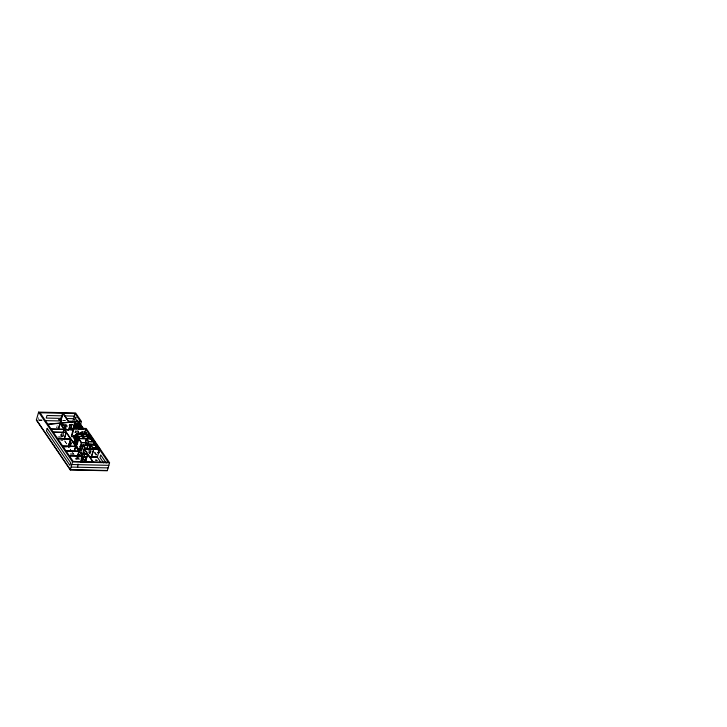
<?xml version="1.0" encoding="UTF-8"?>
<svg xmlns="http://www.w3.org/2000/svg" width="727" height="727" viewBox="0 0 727 727"><rect width="100%" height="100%" fill="white"/><g stroke="black" fill="none" stroke-linecap="round" stroke-linejoin="round"><path stroke-width="0.55" stroke-dasharray="3.63 2.73" d="M57.224 425.459L56.679 427.458L57.188 427.83M38.131 419.488L38.676 417.562M61.486 433.556L60.904 435.609L62.731 437.827M61.232 435.609L61.813 433.565M58.587 436.872L61.813 436.945L62.64 434.064M61.949 437.136L62.767 434.255M62.704 436.791L63.867 432.692M63.031 436.8L63.612 434.755M67.475 427.003L68.02 425.086M75.408 430.793L74.917 432.801L75.735 430.884M75.681 430.802L75.181 432.81M76.508 432.401L76.989 430.393M76.771 432.411L77.262 430.393M77.798 432.847L78.362 430.875M77.98 432.819L78.525 430.893M70.31 454.093L73.536 454.166L74.09 452.239M77.271 456.91L76.717 458.837L72.409 458.737M77.398 457.101L76.853 459.028L73.618 458.955M78.198 456.165L76.989 459.237L77.58 457.183M78.098 459.4L78.68 457.356M78.425 459.409L79.007 457.356M79.543 459.782L80.097 457.865M89.203 453.93L90.075 450.858M89.585 453.939L90.457 450.867M90.302 454.102L91.475 449.995M56.679 427.385L57.206 427.249M38.676 419.852L42.039 419.933M62.222 420.388L65.584 420.46M38.595 420.133L41.957 420.215M63.267 420.688L65.503 420.742M38.94 420.47L42.184 420.542M77.662 431.384L78.634 432.801M60.414 434.419L61.813 436.945M57.642 437.045L60.868 437.118M60.686 439.962L62.84 440.008M60.814 440.144L62.967 440.198M88.576 450.831L90.811 450.885M87.603 451.031L90.966 451.103M88.521 452.385L90.766 452.439M88.676 452.612L90.92 452.657M70.183 453.902L73.409 453.975M76.09 457.428L76.989 459.237M76.571 458.619L77.316 459.246M94.737 451.921L96.636 454.702M94.655 452.203L96.555 454.984M94.283 452.739L96.146 455.475M64.767 440.807L67.202 444.388M72.309 451.885L69.465 448.177L70.592 449.831M72.936 452.812L74.199 454.657M64.621 441.062L66.911 444.433M71.155 450.658L73.536 454.166"/><path stroke-width="1.09" d="M74.363 439.308L74.572 438.581L72.982 436.236L74.545 436.273L74.799 435.373L75.581 435.391M81.451 421.496L75.626 412.945L38.622 412.118L36.35 420.088L70.292 469.924L107.296 470.76L109.568 462.781L86.186 428.457L83.323 428.394L78.861 421.842L81.451 421.496L80.361 425.35M58.287 429.039L59.932 423.278L47.973 424.404L51.081 428.966L64.003 429.257L62.913 433.101M62.767 413.272L68.847 422.196L47.828 424.186L40.049 412.754L62.767 413.272L60.577 420.96L66.048 428.994M58.587 429.012L60.232 423.241L74.89 421.86L79.461 428.576L73.509 428.439L73.863 428.966L71.673 436.654L73.636 436.7L74.699 438.263M62.113 422.75L60.895 420.969L61.386 419.261M62.113 416.698L61.631 418.407L46.237 418.061L46.973 415.499L62.358 415.844L63.085 413.281L75.026 413.545L80.188 421.124L69.147 422.169L63.085 413.281M63.04 433.292L64.14 429.448L51.217 429.157L53.18 432.047L66.102 432.338L64.467 438.108M64.93 430.284L66.393 425.159L61.486 425.395L66.184 424.95L64.721 430.075L68.82 429.921L70.065 424.577L68.82 429.921M64.321 439.262L66.239 432.529L53.316 432.238L57.687 438.672L70.61 438.963L68.42 446.651L64.112 446.551M70.065 424.577L71.928 424.404C67.611 435.573 76.181 428.103 75.145 421.833L78.28 421.542L83.232 428.657L79.734 428.576L75.145 421.833M75.026 413.545L72.836 421.233L68.492 421.142M70.683 429.739L71.928 424.404M64.53 415.889L74.29 416.108L75.454 417.816L74.727 420.379L73.563 418.67L67.057 418.525M72.7 429.548L74.89 421.86M76.235 424.577L74.781 422.841L73.154 429.83M68.883 444.415L70.083 441.353M75.054 422.841L71.319 436.127L71.673 436.654M68.529 446.796L70.719 439.108L57.796 438.817L62.676 445.987L75.599 446.287L74.508 450.131M68.647 446.987L70.11 441.862L71.246 443.061L70.374 446.133M70.437 441.871L68.974 446.987L68.629 446.478M74.645 428.312L76.008 424.468M74.717 428.412L76.081 424.577M69.756 447.15L70.919 443.052L70.11 441.862M72.982 436.236L74.445 439.026L75.226 439.044M73.636 436.7L73.89 435.809L75.454 435.846L75.708 434.946L76.499 434.964M76.017 428.957L77.044 425.995M77.18 425.386L78.28 421.542M77.516 425.713L78.616 421.869M77.435 426.858L78.834 422.932L77.989 425.886M77.753 426.058L78.852 423.178M73.863 428.966L85.704 429.23L89.139 434.273L76.335 433.983L74.145 441.68L75.799 443.843L77.553 437.036L76.362 435.219L74.381 442.025L76.78 434.183L78.234 436.327L76.044 444.015M74.272 441.871L76.462 434.183L81.642 434.292L83.096 436.436L82.551 438.354M78.689 427.431L79.788 424.559M78.761 427.54L79.861 424.659M75.045 442.934L76.98 436.127M75.181 442.934L76.935 436.127M78.189 434.555L78.443 433.665L79.234 433.683M79.779 429.039L80.824 426.077M75.726 444.006L77.925 436.318L83.096 436.436M75.799 443.843L77.734 437.036L77.117 436.127M78.298 440.507L77.489 439.317L76.026 444.442L78.334 436.482L88.067 436.7L88.839 437.363L85.422 432.447L86.449 432.474M79.107 434.128L79.361 433.237L80.924 433.274L81.179 432.374L81.96 432.392L83.56 434.737M74.363 451.276L75.726 446.469L62.804 446.178L65.984 450.849L78.907 451.14L77.816 454.984M79.906 450.431L81.242 445.124L79.906 450.431L79.116 450.413L76.19 446.124L78.38 438.426L79.379 438.454L76.335 433.983M81.097 429.602L81.86 427.594M80.015 433.701L80.27 432.801L81.833 432.838L84.332 436.464L83.778 438.381M77.135 444.615L78.834 438.626L86.322 438.79L88.331 441.743L87.467 444.742M70.292 469.924L72.564 461.954L38.622 412.118M81.833 432.838L82.087 431.947L84.914 432.011L87.958 436.545L87.413 438.463M81.097 436.218L81.642 434.292M79.116 450.413L81.306 442.725L78.38 438.426M77.671 456.138L79.043 451.331L66.121 451.04L69.301 455.711L82.224 456.002L80.579 461.772M77.871 456.156C77.653 451.458 80.861 457.356 78.452 454.111M84.614 433.074L85.704 429.23M78.198 456.165L78.78 454.121M82.305 455.102L80.688 452.721L82.878 445.033L87.849 445.142L86.277 442.834L81.306 442.725M82.115 449.268L83.287 445.169L85.904 449.004L85.35 450.922M85.959 436.327L86.504 434.41L82.869 434.328M77.671 467.225L78.025 464.108M85.223 442.643L86.322 438.79M85.604 442.652L86.159 440.726M82.405 454.729L84.05 448.959L85.577 448.995L85.032 450.922M85.459 445.724L86.277 442.834M82.878 454.902L84.523 449.141L100.517 449.495M87.513 438.617L88.067 436.7M81.024 461.963L82.669 456.192L81.306 454.193L87.713 454.339L92.838 461.863L73.182 461.418L69.419 455.893L82.669 456.192M83.36 454.493L84.296 452.448L83.714 454.502M88.321 437.163L88.867 435.237M88.449 437.354L89.276 434.464L86.831 434.41M83.932 454.766L84.486 452.839M84.259 454.775L84.805 452.848M80.842 461.927L84.614 462.008C88.921 453.675 82.006 455.729 82.442 461.781L84.759 453.639L83.941 452.439M87.549 444.86L88.085 442.979M86.749 448.995L88.385 442.879M86.931 448.695L88.031 444.851L90.484 444.906L92.502 447.868L92.265 449.132M87.267 449.186L88.031 444.851M84.614 462.008L85.95 456.701M84.05 448.959L87.594 454.157L85.404 461.854L84.486 461.827M88.948 449.568L90.012 445.815M85.522 462.027L87.713 454.339M89.112 449.713L90.484 444.906M88.331 441.743L94.319 441.88L93.819 443.624L94.174 441.662L88.567 441.534L86.704 438.799L92.311 438.926L91.684 440.489L92.029 439.281L97.881 447.877M89.503 449.722L90.866 444.915L96.473 445.042L98.336 447.777L97.791 449.704M91.193 456.865L93.447 450.313L91.584 456.874M94.901 445.215L94.928 444.37L88.876 444.142L95.083 444.597M94.319 441.88L96.328 444.824L95.828 446.569L97.018 448.323M95.973 446.796L96.473 445.042M97.945 449.922L98.49 448.005L92.502 447.868M98.281 453.148L99.381 449.304L98.49 448.005M97.572 456.202L99.49 449.477L108.159 462.208L93.192 461.872L84.523 449.141M70.274 424.795L72.137 424.613M66.957 429.857L72.618 429.321M75.454 417.816L76.48 417.834M44.347 420.597L60.895 420.969M75.072 423.096L78.08 427.512M84.332 436.464L87.958 436.545M74.572 438.581L75.354 438.599L73.763 436.255M86.531 442.661L81.506 442.543L78.834 438.626M96.328 444.824L87.876 444.633L86.468 442.643M83.332 445.233L88.358 445.342M81.369 445.306L83.414 445.36M76.19 446.124L77.189 446.142M79.852 446.387L83.06 446.46M63.14 446.678L66.375 446.751M99.363 447.805L92.729 447.65L90.866 444.915M92.175 448.995L92.656 449.141M85.904 449.004L100.408 449.331M81.824 450.295L79.316 450.231L77.18 447.096M80.688 452.721L81.606 452.93L81.142 452.921M87.594 454.157L81.188 454.012L60.232 423.241M89.057 456.81L97.191 457.001M84.023 456.838L86.068 456.883M89.812 457.001L97.3 457.165L101.017 462.626M80.724 461.745L82.442 461.781M72.564 461.954L109.568 462.781M71.828 464.517L108.832 465.344M71.101 467.079L108.105 467.906M107.378 470.478L70.365 469.642L36.432 419.806M90.439 435.455L91.647 437.236M92.856 439.008L95.273 442.561M97.091 445.233L98.908 447.896M89.276 434.464L92.184 438.744L79.688 438.463L78.334 436.482M92.311 438.926L94.174 441.662M91.502 438.508L89.412 435.437L89.067 436.645L90.639 438.954M106.215 462.981L100.708 454.902L99.981 457.465L103.643 462.845M80.606 425.531L82.96 429.003L78.552 422.923M78.58 423.178L82.578 429.048M84.786 432.456L85.85 434.019M82.087 431.947L83.687 434.292M78.007 427.176L79.188 428.912M74.781 422.841L78.916 428.912M81.179 432.374L82.778 434.719M81.051 432.819L82.115 434.382M80.27 432.801L81.333 434.364M82.878 445.033L85.577 448.995M61.613 415.208L62.031 415.835M74.799 435.373L75.862 436.936M74.672 435.827L75.735 437.39M73.89 435.809L75.481 438.154M60.877 417.771L61.304 418.398M63.322 424.523L65.739 428.085M74.59 441.88L76.344 444.451M75.617 443.843L76.026 444.442M59.932 423.278L64.003 429.257M64.14 429.448L66.102 432.338M66.239 432.529L70.61 438.963M70.719 439.108L75.599 446.287M75.726 446.469L78.907 451.14M79.043 451.331L82.224 456.002M86.095 462.363L83.296 458.755L84.877 461.082M58.869 419.697L60.05 420.042L58.869 419.697M76.162 420.106L77.353 420.451L76.208 420.033M95.782 460.082L96.964 460.427L95.782 460.082M97.972 452.394L99.154 452.739L97.972 452.394M47.191 428.339L46.464 430.902L69.974 465.425L70.71 462.863L47.191 428.339"/></g></svg>
